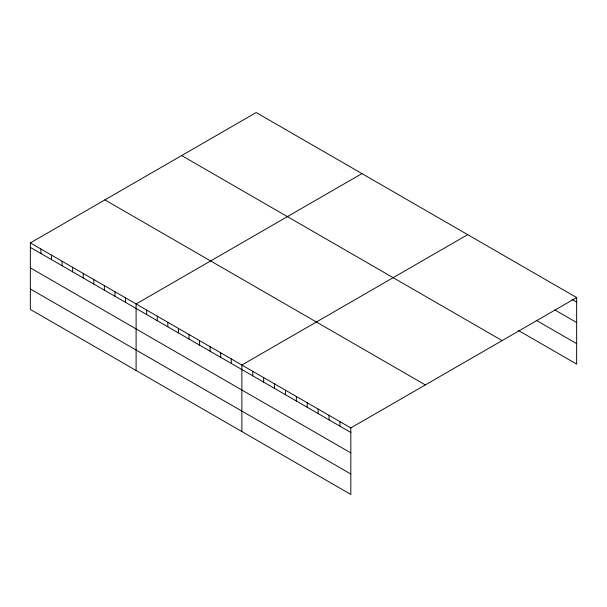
<?xml version="1.0" encoding="UTF-8"?>
<svg xmlns="http://www.w3.org/2000/svg" width="607" height="607" viewBox="0 0 607 607"><rect width="100%" height="100%" fill="white"/><g stroke="black" fill="none" stroke-linecap="round" stroke-linejoin="round"><path stroke-width="0.91" d="M350.823 452.913L350.823 427.935L30.35 242.914L30.35 309.441L350.823 494.462L350.823 452.913L30.35 267.884M518.279 330.39L576.65 364.086L576.65 297.559L256.177 112.538L30.35 242.914M361.931 173.594L136.105 303.97L136.105 370.498M467.686 234.651L241.867 365.027L241.867 431.554M350.823 427.935L576.65 297.559M571.984 299.372L576.65 302.066M554.859 309.949L576.65 322.537M536.178 320.253L576.65 343.623M181.652 155.559L502.126 340.588M104.874 199.885L425.348 384.914M30.35 247.421L350.823 432.45M30.35 288.978L350.823 473.999M339.928 421.645L339.928 426.152M329.032 415.355L329.032 419.862M318.136 409.065L318.136 413.572M307.241 402.775L307.241 407.282M296.345 396.485L296.345 400.992M285.449 390.195L285.449 394.702M274.554 383.905L274.554 388.412M263.658 377.607L263.658 382.122M252.762 371.317L252.762 375.832M231.29 358.927L231.29 363.434M220.713 352.819L220.713 357.326M210.136 346.711L210.136 351.218M199.559 340.603L199.559 345.117M188.989 334.503L188.989 339.01M178.412 328.395L178.412 332.902M167.835 322.287L167.835 326.794M157.259 316.179L157.259 320.693M146.682 310.078L146.682 314.585M125.535 297.862L125.535 302.369M114.958 291.762L114.958 296.269M104.381 285.654L104.381 290.161M93.804 279.546L93.804 284.053M83.227 273.438L83.227 277.953M72.65 267.338L72.65 271.845M62.081 261.23L62.081 265.737M51.504 255.122L51.504 259.629M40.927 249.022L40.927 253.529"/></g></svg>
